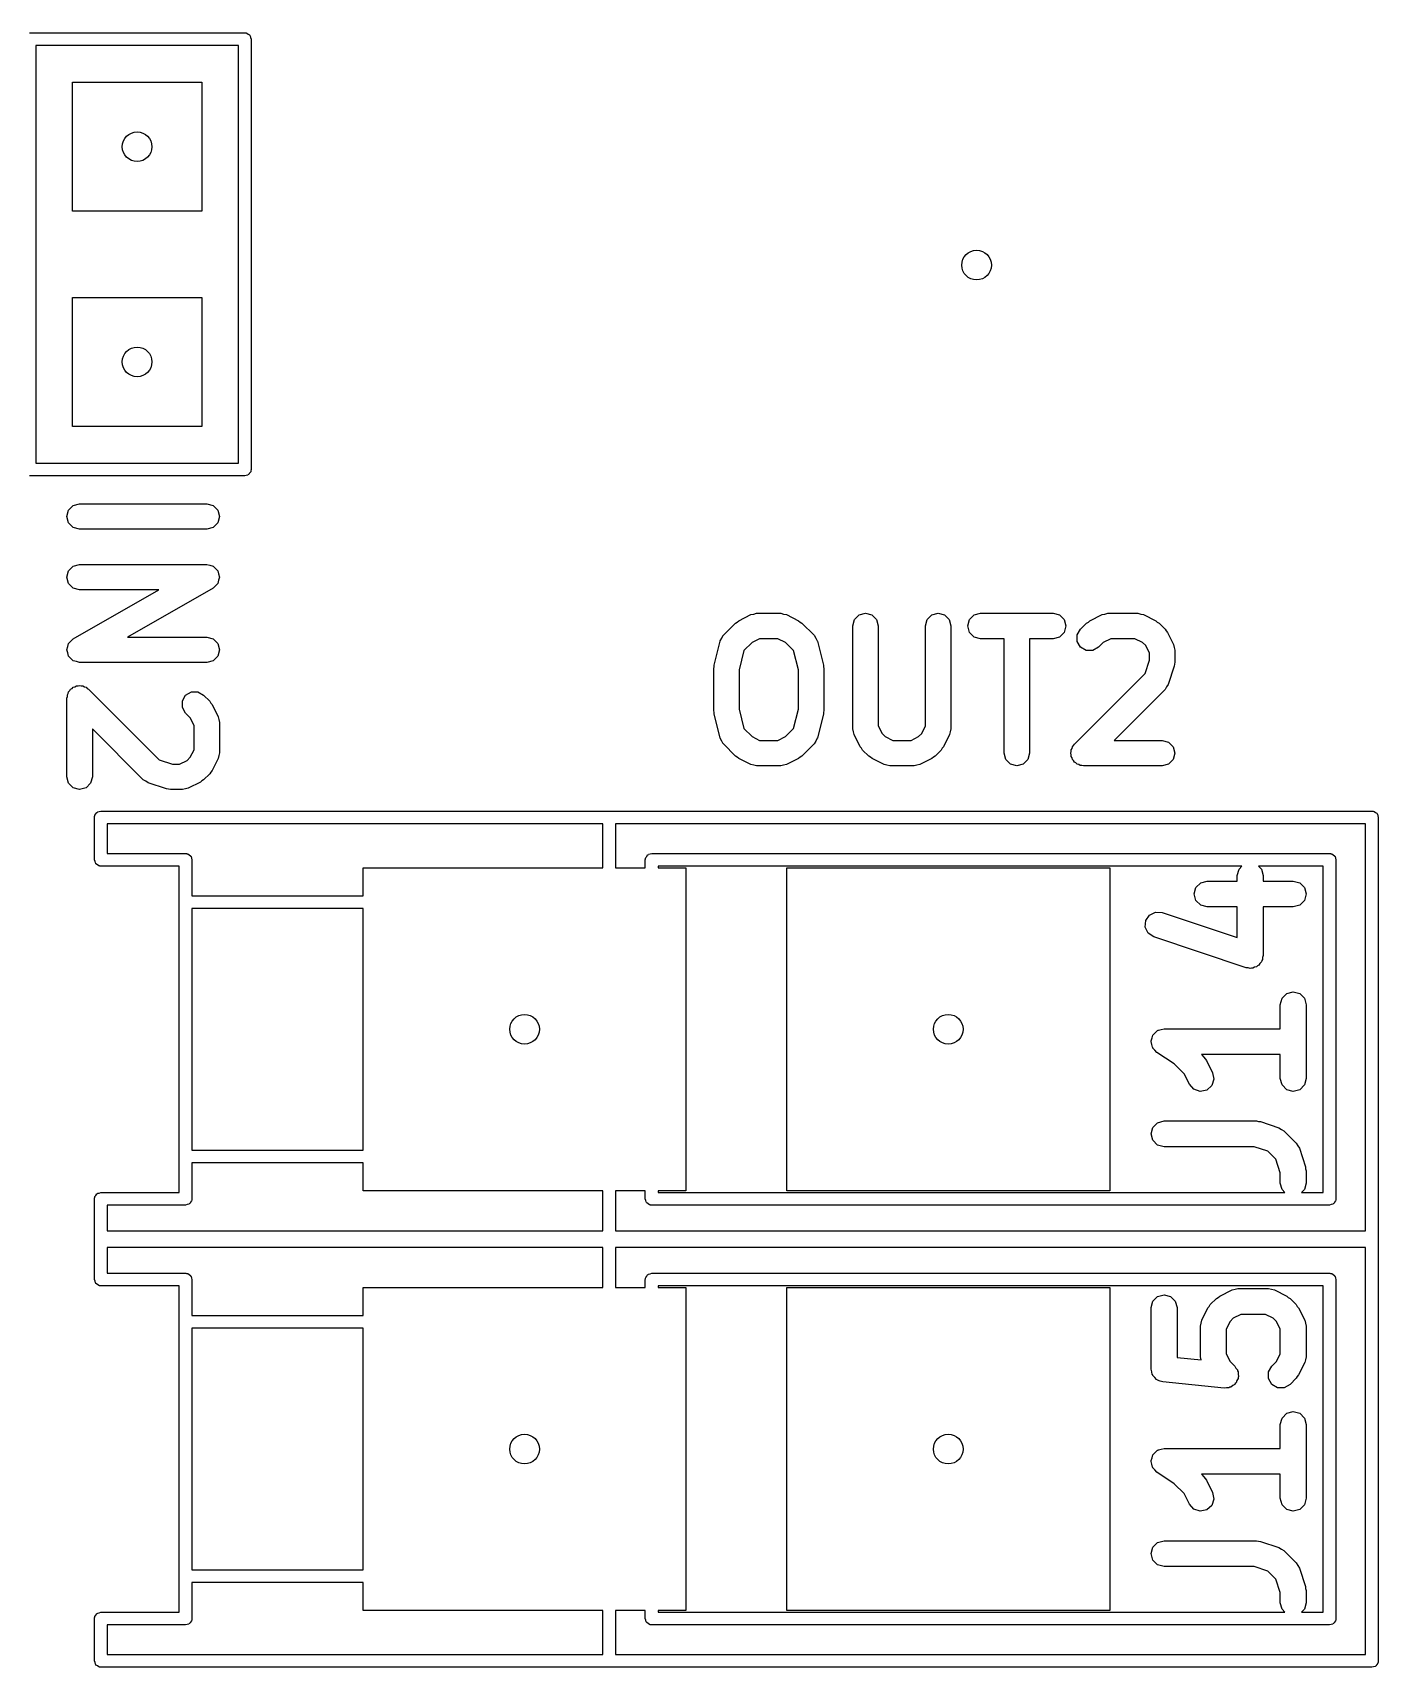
# Model space of a CAD drawing. Extents: x 0.01 to 1.99, y 0.03 to 1.51.
# Drawn here: x 1.361 to 1.987, y 0.749 to 1.508 of the extents above; entities that cross this region are included whole.
import ezdxf

# ---------------------------------------------------------------- set-up
doc = ezdxf.new("R2010")
doc.units = 0
doc.header["$MEASUREMENT"] = 0
doc.layers.add('BLACK', color=7, linetype='CONTINUOUS')

msp = doc.modelspace()

# ---------------------------------------------------------------- linework, layer by layer
at = {"layer": 'BLACK', "linetype": 'CONTINUOUS'}
for p, q in [((1.36, 1.50795), (1.46, 1.50795)), ((1.46, 1.50795), (1.46038, 1.50789)), ((1.46038, 1.50789), (1.46051, 1.50791)), ((1.46051, 1.50791), (1.46063, 1.50784)), ((1.46063, 1.50784), (1.46101, 1.50777)), ((1.46101, 1.50777), (1.4616, 1.50728)), ((1.4616, 1.50728), (1.46226, 1.5069)), ((1.46226, 1.5069), (1.46235, 1.50665)), ((1.46235, 1.50665), (1.46256, 1.50648)), ((1.46256, 1.50648), (1.46269, 1.50572)), ((1.46269, 1.50572), (1.46295, 1.505)), ((1.46295, 1.505), (1.46295, 1.305)), ((1.36295, 1.50205), (1.36295, 1.30795)), ((1.45705, 1.50205), (1.36295, 1.50205)), ((1.45705, 1.30795), (1.45705, 1.50205)), ((1.38, 1.425), (1.38, 1.485)), ((1.38, 1.485), (1.44, 1.485)), ((1.44, 1.485), (1.44, 1.425)), ((1.44, 1.425), (1.38, 1.425)), ((1.38, 1.325), (1.38, 1.385)), ((1.38, 1.385), (1.44, 1.385)), ((1.44, 1.385), (1.44, 1.325)), ((1.44, 1.325), (1.38, 1.325)), ((1.36295, 1.30795), (1.45705, 1.30795)), ((1.46, 1.30205), (1.36, 1.30205)), ((1.46072, 1.30231), (1.46, 1.30205)), ((1.46148, 1.30244), (1.46072, 1.30231)), ((1.46165, 1.30265), (1.46148, 1.30244)), ((1.4619, 1.30274), (1.46165, 1.30265)), ((1.46228, 1.3034), (1.4619, 1.30274)), ((1.46277, 1.30399), (1.46228, 1.3034)), ((1.46284, 1.30437), (1.46277, 1.30399)), ((1.46291, 1.30449), (1.46284, 1.30437)), ((1.46295, 1.305), (1.46289, 1.30462)), ((1.46289, 1.30462), (1.46291, 1.30449)), ((1.37739, 1.28317), (1.37818, 1.28612)), ((1.37818, 1.28612), (1.38034, 1.28828)), ((1.38034, 1.28828), (1.38329, 1.28907)), ((1.38329, 1.28907), (1.44235, 1.28907)), ((1.44235, 1.28907), (1.4453, 1.28828)), ((1.4453, 1.28828), (1.44746, 1.28612)), ((1.44746, 1.28612), (1.44825, 1.28317)), ((1.37818, 1.28022), (1.37739, 1.28317)), ((1.38034, 1.27805), (1.37818, 1.28022)), ((1.38329, 1.27726), (1.38034, 1.27805)), ((1.44235, 1.27726), (1.38329, 1.27726)), ((1.4453, 1.27805), (1.44235, 1.27726)), ((1.44746, 1.28022), (1.4453, 1.27805)), ((1.44825, 1.28317), (1.44746, 1.28022)), ((1.38034, 1.26016), (1.38329, 1.26095)), ((1.38329, 1.26095), (1.44235, 1.26095)), ((1.44235, 1.26095), (1.44236, 1.26095)), ((1.44236, 1.26095), (1.44238, 1.26095)), ((1.44238, 1.26095), (1.44384, 1.26055)), ((1.44384, 1.26055), (1.4453, 1.26016)), ((1.37739, 1.25505), (1.37818, 1.258)), ((1.37818, 1.25209), (1.37739, 1.25505)), ((1.37818, 1.258), (1.38034, 1.26016)), ((1.4453, 1.26016), (1.44531, 1.26015)), ((1.44531, 1.26015), (1.44532, 1.26015)), ((1.44532, 1.26015), (1.44639, 1.25907)), ((1.44639, 1.25907), (1.44746, 1.258)), ((1.44746, 1.258), (1.44747, 1.25799)), ((1.44785, 1.25356), (1.44746, 1.25209)), ((1.44747, 1.25799), (1.44748, 1.25798)), ((1.44748, 1.25798), (1.44786, 1.25651)), ((1.44825, 1.25502), (1.44785, 1.25356)), ((1.44786, 1.25651), (1.44825, 1.25505)), ((1.44825, 1.25505), (1.44825, 1.25503)), ((1.44825, 1.25503), (1.44825, 1.25502)), ((1.38034, 1.24993), (1.37818, 1.25209)), ((1.38329, 1.24914), (1.38034, 1.24993)), ((1.38036, 1.22643), (1.42011, 1.24914)), ((1.42011, 1.24914), (1.38329, 1.24914)), ((1.44528, 1.24992), (1.40553, 1.22721)), ((1.44529, 1.24993), (1.44528, 1.24992)), ((1.4453, 1.24993), (1.44529, 1.24993)), ((1.44637, 1.251), (1.4453, 1.24993)), ((1.44745, 1.25207), (1.44637, 1.251)), ((1.44746, 1.25209), (1.44745, 1.25208)), ((1.44745, 1.25208), (1.44745, 1.25207)), ((1.69518, 1.23763), (1.69651, 1.2379)), ((1.69651, 1.2379), (1.69782, 1.23825)), ((1.69782, 1.23825), (1.70907, 1.23825)), ((1.70907, 1.23825), (1.71038, 1.2379)), ((1.71038, 1.2379), (1.71171, 1.23763)), ((1.74549, 1.23746), (1.74844, 1.23825)), ((1.74844, 1.23825), (1.75139, 1.23746)), ((1.77924, 1.23746), (1.78219, 1.23825)), ((1.78219, 1.23825), (1.78514, 1.23746)), ((1.79892, 1.23746), (1.80187, 1.23825)), ((1.80187, 1.23825), (1.83562, 1.23825)), ((1.83562, 1.23825), (1.83857, 1.23746)), ((1.85829, 1.23763), (1.85962, 1.2379)), ((1.85962, 1.2379), (1.86093, 1.23825)), ((1.86093, 1.23825), (1.87499, 1.23825)), ((1.87499, 1.23825), (1.8763, 1.2379)), ((1.8763, 1.2379), (1.87763, 1.23763)), ((1.6824, 1.22809), (1.68802, 1.23371)), ((1.68802, 1.23371), (1.68885, 1.23419)), ((1.68885, 1.23419), (1.68956, 1.23482)), ((1.68956, 1.23482), (1.69518, 1.23763)), ((1.71171, 1.23763), (1.71734, 1.23482)), ((1.71734, 1.23482), (1.71805, 1.23419)), ((1.71805, 1.23419), (1.71887, 1.23371)), ((1.71887, 1.23371), (1.7245, 1.22809)), ((1.74254, 1.23235), (1.74333, 1.2353)), ((1.74254, 1.18454), (1.74254, 1.23235)), ((1.74333, 1.2353), (1.74549, 1.23746)), ((1.75139, 1.23746), (1.75356, 1.2353)), ((1.75356, 1.2353), (1.75435, 1.23235)), ((1.75435, 1.23235), (1.75435, 1.18594)), ((1.77628, 1.23235), (1.77707, 1.2353)), ((1.77628, 1.18594), (1.77628, 1.23235)), ((1.77707, 1.2353), (1.77924, 1.23746)), ((1.78514, 1.23746), (1.7873, 1.2353)), ((1.7873, 1.2353), (1.78809, 1.23235)), ((1.78809, 1.23235), (1.78809, 1.18454)), ((1.79597, 1.23235), (1.79676, 1.2353)), ((1.79676, 1.2294), (1.79597, 1.23235)), ((1.79676, 1.2353), (1.79892, 1.23746)), ((1.83857, 1.23746), (1.84073, 1.2353)), ((1.84073, 1.2353), (1.84152, 1.23235)), ((1.84152, 1.23235), (1.84073, 1.2294)), ((1.84679, 1.22825), (1.84832, 1.2309)), ((1.84832, 1.2309), (1.85113, 1.23371)), ((1.85113, 1.23371), (1.85195, 1.23419)), ((1.85195, 1.23419), (1.85266, 1.23482)), ((1.85266, 1.23482), (1.85829, 1.23763)), ((1.87763, 1.23763), (1.88325, 1.23482)), ((1.88325, 1.23482), (1.88397, 1.23419)), ((1.88397, 1.23419), (1.88479, 1.23371)), ((1.88479, 1.23371), (1.8876, 1.2309)), ((1.8876, 1.2309), (1.88808, 1.23008)), ((1.37739, 1.22133), (1.37779, 1.22279)), ((1.37779, 1.22279), (1.37818, 1.22425)), ((1.37818, 1.22425), (1.37819, 1.22426)), ((1.37819, 1.22428), (1.37927, 1.22534)), ((1.37819, 1.22426), (1.37819, 1.22428)), ((1.37927, 1.22534), (1.38034, 1.22642)), ((1.38034, 1.22642), (1.38035, 1.22642)), ((1.38035, 1.22642), (1.38036, 1.22643)), ((1.40553, 1.22721), (1.44235, 1.22721)), ((1.44235, 1.22721), (1.4453, 1.22642)), ((1.4453, 1.22642), (1.44746, 1.22425)), ((1.44746, 1.22425), (1.44825, 1.2213)), ((1.67803, 1.2141), (1.68085, 1.22535)), ((1.68085, 1.22535), (1.68087, 1.22539)), ((1.68087, 1.22544), (1.68161, 1.22672)), ((1.68087, 1.22539), (1.68087, 1.22544)), ((1.68161, 1.22672), (1.68233, 1.22802)), ((1.68233, 1.22802), (1.68237, 1.22804)), ((1.68237, 1.22804), (1.6824, 1.22809)), ((1.6957, 1.22468), (1.69191, 1.22089)), ((1.69922, 1.22644), (1.6957, 1.22468)), ((1.70768, 1.22644), (1.69922, 1.22644)), ((1.7112, 1.22468), (1.70768, 1.22644)), ((1.71499, 1.22089), (1.7112, 1.22468)), ((1.7245, 1.22809), (1.72452, 1.22804)), ((1.72452, 1.22804), (1.72457, 1.22802)), ((1.72457, 1.22802), (1.72528, 1.22672)), ((1.72528, 1.22672), (1.72602, 1.22544)), ((1.72602, 1.22544), (1.72602, 1.22539)), ((1.72602, 1.22539), (1.72605, 1.22535)), ((1.72605, 1.22535), (1.72886, 1.2141)), ((1.79892, 1.22723), (1.79676, 1.2294)), ((1.80187, 1.22644), (1.79892, 1.22723)), ((1.81284, 1.22644), (1.80187, 1.22644)), ((1.81284, 1.17329), (1.81284, 1.22644)), ((1.83562, 1.22644), (1.82465, 1.22644)), ((1.82465, 1.22644), (1.82465, 1.17329)), ((1.83857, 1.22723), (1.83562, 1.22644)), ((1.84073, 1.2294), (1.83857, 1.22723)), ((1.84679, 1.2252), (1.84679, 1.22825)), ((1.84832, 1.22255), (1.84679, 1.2252)), ((1.85096, 1.22102), (1.84832, 1.22255)), ((1.85667, 1.22255), (1.85402, 1.22102)), ((1.8588, 1.22468), (1.85667, 1.22255)), ((1.86232, 1.22644), (1.8588, 1.22468)), ((1.87359, 1.22644), (1.86232, 1.22644)), ((1.87711, 1.22468), (1.87359, 1.22644)), ((1.87857, 1.22323), (1.87711, 1.22468)), ((1.88033, 1.21971), (1.87857, 1.22323)), ((1.88808, 1.23008), (1.88871, 1.22937)), ((1.88871, 1.22937), (1.89152, 1.22374)), ((1.89152, 1.22374), (1.89179, 1.22241)), ((1.37739, 1.22131), (1.37739, 1.22133)), ((1.37739, 1.2213), (1.37739, 1.22131)), ((1.37778, 1.21984), (1.37739, 1.2213)), ((1.37817, 1.21837), (1.37778, 1.21984)), ((1.37818, 1.21836), (1.37817, 1.21837)), ((1.37818, 1.21835), (1.37818, 1.21836)), ((1.37925, 1.21728), (1.37818, 1.21835)), ((1.38032, 1.2162), (1.37925, 1.21728)), ((1.38033, 1.2162), (1.38032, 1.2162)), ((1.38034, 1.21619), (1.38033, 1.2162)), ((1.3818, 1.2158), (1.38034, 1.21619)), ((1.38327, 1.2154), (1.3818, 1.2158)), ((1.38328, 1.2154), (1.38327, 1.2154)), ((1.38329, 1.2154), (1.38328, 1.2154)), ((1.44235, 1.2154), (1.38329, 1.2154)), ((1.4453, 1.21619), (1.44235, 1.2154)), ((1.44746, 1.21835), (1.4453, 1.21619)), ((1.44825, 1.2213), (1.44746, 1.21835)), ((1.69191, 1.22089), (1.68967, 1.21194)), ((1.71723, 1.21194), (1.71499, 1.22089)), ((1.85402, 1.22102), (1.85096, 1.22102)), ((1.87826, 1.21023), (1.88033, 1.21643)), ((1.88033, 1.21643), (1.88033, 1.21971)), ((1.89179, 1.22241), (1.89214, 1.2211)), ((1.89214, 1.21548), (1.8919, 1.21456)), ((1.89214, 1.2211), (1.89214, 1.21548)), ((1.67786, 1.21266), (1.67805, 1.21337)), ((1.67786, 1.19298), (1.67786, 1.21266)), ((1.67805, 1.21337), (1.67803, 1.2141)), ((1.68967, 1.21194), (1.68967, 1.19371)), ((1.71723, 1.19371), (1.71723, 1.21194)), ((1.72886, 1.2141), (1.72885, 1.21337)), ((1.72885, 1.21337), (1.72904, 1.21266)), ((1.72904, 1.21266), (1.72904, 1.19298)), ((1.8455, 1.17747), (1.87826, 1.21023)), ((1.89184, 1.21361), (1.88903, 1.20517)), ((1.8919, 1.21456), (1.89184, 1.21361)), ((1.37759, 1.20033), (1.37798, 1.20101)), ((1.37759, 1.19956), (1.37759, 1.20033)), ((1.37798, 1.20101), (1.37818, 1.20176)), ((1.37818, 1.20176), (1.37873, 1.20231)), ((1.37873, 1.20231), (1.37912, 1.20298)), ((1.37912, 1.20298), (1.37979, 1.20337)), ((1.37979, 1.20337), (1.38034, 1.20392)), ((1.38034, 1.20392), (1.38109, 1.20412)), ((1.38109, 1.20412), (1.38177, 1.20451)), ((1.38177, 1.20451), (1.38254, 1.20451)), ((1.38254, 1.20451), (1.38329, 1.20471)), ((1.38329, 1.20471), (1.38405, 1.20451)), ((1.38405, 1.20451), (1.38482, 1.20451)), ((1.38482, 1.20451), (1.3855, 1.20412)), ((1.3855, 1.20412), (1.38625, 1.20392)), ((1.38625, 1.20392), (1.3868, 1.20337)), ((1.3868, 1.20337), (1.38747, 1.20298)), ((1.38747, 1.20298), (1.42023, 1.17022)), ((1.43102, 1.19752), (1.43255, 1.20017)), ((1.43255, 1.20017), (1.4352, 1.2017)), ((1.4352, 1.2017), (1.43825, 1.2017)), ((1.43825, 1.2017), (1.4409, 1.20017)), ((1.4409, 1.20017), (1.44371, 1.19736)), ((1.8876, 1.20286), (1.86394, 1.1792)), ((1.88828, 1.20404), (1.8876, 1.20286)), ((1.88903, 1.20517), (1.88828, 1.20404)), ((1.37739, 1.1988), (1.37759, 1.19956)), ((1.37739, 1.16225), (1.37739, 1.1988)), ((1.43102, 1.19446), (1.43102, 1.19752)), ((1.43255, 1.19182), (1.43102, 1.19446)), ((1.44371, 1.19736), (1.44419, 1.19653)), ((1.44419, 1.19653), (1.44482, 1.19582)), ((1.44482, 1.19582), (1.44763, 1.1902)), ((1.67805, 1.19228), (1.67786, 1.19298)), ((1.67803, 1.19155), (1.67805, 1.19228)), ((1.68967, 1.19371), (1.69191, 1.18475)), ((1.71499, 1.18475), (1.71723, 1.19371)), ((1.72904, 1.19298), (1.72885, 1.19228)), ((1.72885, 1.19228), (1.72886, 1.19155)), ((1.43468, 1.18968), (1.43255, 1.19182)), ((1.43644, 1.18616), (1.43468, 1.18968)), ((1.43644, 1.17489), (1.43644, 1.18616)), ((1.44763, 1.1902), (1.4479, 1.18887)), ((1.4479, 1.18887), (1.44825, 1.18756)), ((1.44825, 1.18756), (1.44825, 1.1735)), ((1.68085, 1.1803), (1.67803, 1.19155)), ((1.69191, 1.18475), (1.6957, 1.18096)), ((1.7112, 1.18096), (1.71499, 1.18475)), ((1.72886, 1.19155), (1.72605, 1.1803)), ((1.75435, 1.18594), (1.75611, 1.18242)), ((1.77452, 1.18242), (1.77628, 1.18594)), ((1.41286, 1.16088), (1.3892, 1.18455)), ((1.3892, 1.18455), (1.3892, 1.16225)), ((1.68087, 1.18025), (1.68085, 1.1803)), ((1.68087, 1.1802), (1.68087, 1.18025)), ((1.68161, 1.17892), (1.68087, 1.1802)), ((1.68233, 1.17763), (1.68161, 1.17892)), ((1.68237, 1.1776), (1.68233, 1.17763)), ((1.6824, 1.17755), (1.68237, 1.1776)), ((1.68802, 1.17193), (1.6824, 1.17755)), ((1.6957, 1.18096), (1.69922, 1.1792)), ((1.69922, 1.1792), (1.70768, 1.1792)), ((1.70768, 1.1792), (1.7112, 1.18096)), ((1.7245, 1.17755), (1.71887, 1.17193)), ((1.72452, 1.1776), (1.7245, 1.17755)), ((1.72457, 1.17763), (1.72452, 1.1776)), ((1.72528, 1.17892), (1.72457, 1.17763)), ((1.72602, 1.1802), (1.72528, 1.17892)), ((1.72605, 1.1803), (1.72602, 1.18025)), ((1.72602, 1.18025), (1.72602, 1.1802)), ((1.74289, 1.18323), (1.74254, 1.18454)), ((1.74316, 1.1819), (1.74289, 1.18323)), ((1.74597, 1.17628), (1.74316, 1.1819)), ((1.75611, 1.18242), (1.75756, 1.18096)), ((1.75756, 1.18096), (1.76108, 1.1792)), ((1.76108, 1.1792), (1.76955, 1.1792)), ((1.76955, 1.1792), (1.77307, 1.18096)), ((1.77307, 1.18096), (1.77452, 1.18242)), ((1.78747, 1.1819), (1.78466, 1.17628)), ((1.78774, 1.18323), (1.78747, 1.1819)), ((1.78809, 1.18454), (1.78774, 1.18323)), ((1.84511, 1.1768), (1.8455, 1.17747)), ((1.86394, 1.1792), (1.88624, 1.1792)), ((1.88624, 1.1792), (1.88919, 1.17841)), ((1.88919, 1.17841), (1.89135, 1.17625)), ((1.42023, 1.17022), (1.42643, 1.16815)), ((1.42971, 1.16815), (1.43323, 1.16991)), ((1.43323, 1.16991), (1.43468, 1.17137)), ((1.43468, 1.17137), (1.43644, 1.17489)), ((1.44763, 1.17085), (1.44482, 1.16523)), ((1.4479, 1.17218), (1.44763, 1.17085)), ((1.44825, 1.1735), (1.4479, 1.17218)), ((1.68885, 1.17146), (1.68802, 1.17193)), ((1.68956, 1.17082), (1.68885, 1.17146)), ((1.69518, 1.16801), (1.68956, 1.17082)), ((1.71734, 1.17082), (1.71171, 1.16801)), ((1.71805, 1.17146), (1.71734, 1.17082)), ((1.71887, 1.17193), (1.71805, 1.17146)), ((1.7466, 1.17557), (1.74597, 1.17628)), ((1.74708, 1.17474), (1.7466, 1.17557)), ((1.74989, 1.17193), (1.74708, 1.17474)), ((1.75071, 1.17146), (1.74989, 1.17193)), ((1.75143, 1.17082), (1.75071, 1.17146)), ((1.75705, 1.16801), (1.75143, 1.17082)), ((1.7792, 1.17082), (1.77358, 1.16801)), ((1.77992, 1.17146), (1.7792, 1.17082)), ((1.78074, 1.17193), (1.77992, 1.17146)), ((1.78355, 1.17474), (1.78074, 1.17193)), ((1.78403, 1.17557), (1.78355, 1.17474)), ((1.78466, 1.17628), (1.78403, 1.17557)), ((1.81363, 1.17034), (1.81284, 1.17329)), ((1.81579, 1.16818), (1.81363, 1.17034)), ((1.82386, 1.17034), (1.8217, 1.16818)), ((1.82465, 1.17329), (1.82386, 1.17034)), ((1.84377, 1.17329), (1.84398, 1.17405)), ((1.84398, 1.17254), (1.84377, 1.17329)), ((1.84398, 1.17482), (1.84436, 1.1755)), ((1.84398, 1.17405), (1.84398, 1.17482)), ((1.84398, 1.17177), (1.84398, 1.17254)), ((1.84436, 1.17109), (1.84398, 1.17177)), ((1.84436, 1.1755), (1.84457, 1.17625)), ((1.84457, 1.17034), (1.84436, 1.17109)), ((1.84457, 1.17625), (1.84511, 1.1768)), ((1.84511, 1.16979), (1.84457, 1.17034)), ((1.8455, 1.16912), (1.84511, 1.16979)), ((1.89135, 1.17034), (1.88919, 1.16818)), ((1.89135, 1.17625), (1.89214, 1.17329)), ((1.89214, 1.17329), (1.89135, 1.17034)), ((1.37818, 1.15929), (1.37739, 1.16225)), ((1.3892, 1.16225), (1.38841, 1.15929)), ((1.42643, 1.16815), (1.42971, 1.16815)), ((1.44371, 1.16369), (1.4409, 1.16088)), ((1.44419, 1.16452), (1.44371, 1.16369)), ((1.44482, 1.16523), (1.44419, 1.16452)), ((1.69651, 1.16774), (1.69518, 1.16801)), ((1.69782, 1.16739), (1.69651, 1.16774)), ((1.70907, 1.16739), (1.69782, 1.16739)), ((1.71038, 1.16774), (1.70907, 1.16739)), ((1.71171, 1.16801), (1.71038, 1.16774)), ((1.75838, 1.16774), (1.75705, 1.16801)), ((1.75969, 1.16739), (1.75838, 1.16774)), ((1.77094, 1.16739), (1.75969, 1.16739)), ((1.77225, 1.16774), (1.77094, 1.16739)), ((1.77358, 1.16801), (1.77225, 1.16774)), ((1.81875, 1.16739), (1.81579, 1.16818)), ((1.8217, 1.16818), (1.81875, 1.16739)), ((1.84618, 1.16873), (1.8455, 1.16912)), ((1.84673, 1.16818), (1.84618, 1.16873)), ((1.84748, 1.16798), (1.84673, 1.16818)), ((1.84815, 1.16759), (1.84748, 1.16798)), ((1.84893, 1.16759), (1.84815, 1.16759)), ((1.84968, 1.16739), (1.84893, 1.16759)), ((1.88624, 1.16739), (1.84968, 1.16739)), ((1.88919, 1.16818), (1.88624, 1.16739)), ((1.38034, 1.15713), (1.37818, 1.15929)), ((1.38329, 1.15634), (1.38034, 1.15713)), ((1.38625, 1.15713), (1.38329, 1.15634)), ((1.38841, 1.15929), (1.38625, 1.15713)), ((1.41404, 1.1602), (1.41286, 1.16088)), ((1.41517, 1.15946), (1.41404, 1.1602)), ((1.42361, 1.15664), (1.41517, 1.15946)), ((1.42456, 1.15659), (1.42361, 1.15664)), ((1.42548, 1.15634), (1.42456, 1.15659)), ((1.4311, 1.15634), (1.42548, 1.15634)), ((1.43241, 1.15669), (1.4311, 1.15634)), ((1.43374, 1.15696), (1.43241, 1.15669)), ((1.43937, 1.15978), (1.43374, 1.15696)), ((1.44008, 1.16041), (1.43937, 1.15978)), ((1.4409, 1.16088), (1.44008, 1.16041)), ((1.3902, 1.14343), (1.39026, 1.14381)), ((1.3902, 1.12374), (1.3902, 1.14343)), ((1.39024, 1.14394), (1.39031, 1.14405)), ((1.39026, 1.14381), (1.39024, 1.14394)), ((1.39031, 1.14405), (1.39037, 1.14444)), ((1.39037, 1.14444), (1.39087, 1.14502)), ((1.39087, 1.14502), (1.39125, 1.14569)), ((1.39125, 1.14569), (1.3915, 1.14578)), ((1.3915, 1.14578), (1.39167, 1.14598)), ((1.39167, 1.14598), (1.39243, 1.14612)), ((1.39243, 1.14612), (1.39315, 1.14638)), ((1.39315, 1.14638), (1.62937, 1.14638)), ((1.3961, 1.14047), (1.3961, 1.12669)), ((1.62642, 1.14047), (1.3961, 1.14047)), ((1.62642, 1.12), (1.62642, 1.14047)), ((1.62937, 1.14638), (1.9837, 1.14638)), ((1.63232, 1.14047), (1.63232, 1.12)), ((1.98075, 1.14047), (1.63232, 1.14047)), ((1.98075, 0.95138), (1.98075, 1.14047)), ((1.9837, 1.14638), (1.98407, 1.14631)), ((1.98407, 1.14631), (1.98421, 1.14634)), ((1.98421, 1.14634), (1.98434, 1.14627)), ((1.98434, 1.14627), (1.98471, 1.1462)), ((1.98471, 1.1462), (1.98528, 1.14572)), ((1.98528, 1.14572), (1.98596, 1.14533)), ((1.98596, 1.14533), (1.98606, 1.14507)), ((1.98606, 1.14507), (1.98626, 1.1449)), ((1.98626, 1.1449), (1.98639, 1.14415)), ((1.98639, 1.14415), (1.98665, 1.14343)), ((1.98665, 1.14343), (1.98665, 0.94843)), ((1.3961, 1.12669), (1.43252, 1.12669)), ((1.43252, 1.12669), (1.4329, 1.12663)), ((1.4329, 1.12663), (1.43303, 1.12665)), ((1.43303, 1.12665), (1.43315, 1.12658)), ((1.43315, 1.12658), (1.43353, 1.12651)), ((1.43353, 1.12651), (1.43412, 1.12602)), ((1.43412, 1.12602), (1.43478, 1.12564)), ((1.43478, 1.12564), (1.43487, 1.12539)), ((1.43487, 1.12539), (1.43508, 1.12522)), ((1.43508, 1.12522), (1.43521, 1.12446)), ((1.43521, 1.12446), (1.43547, 1.12374)), ((1.64611, 1.12374), (1.64617, 1.12412)), ((1.64615, 1.12425), (1.64622, 1.12437)), ((1.64617, 1.12412), (1.64615, 1.12425)), ((1.64622, 1.12437), (1.64628, 1.12475)), ((1.64628, 1.12475), (1.64678, 1.12534)), ((1.64678, 1.12534), (1.64716, 1.126)), ((1.64716, 1.126), (1.64741, 1.12609)), ((1.64741, 1.12609), (1.64758, 1.1263)), ((1.64758, 1.1263), (1.64834, 1.12643)), ((1.64834, 1.12643), (1.64906, 1.12669)), ((1.64906, 1.12669), (1.96402, 1.12669)), ((1.96402, 1.12669), (1.9644, 1.12663)), ((1.9644, 1.12663), (1.96453, 1.12665)), ((1.96453, 1.12665), (1.96465, 1.12658)), ((1.96465, 1.12658), (1.96503, 1.12651)), ((1.96503, 1.12651), (1.96562, 1.12602)), ((1.96562, 1.12602), (1.96628, 1.12564)), ((1.96628, 1.12564), (1.96637, 1.12539)), ((1.96637, 1.12539), (1.96658, 1.12522)), ((1.96658, 1.12522), (1.96671, 1.12446)), ((1.96671, 1.12446), (1.96697, 1.12374)), ((1.39046, 1.12302), (1.3902, 1.12374)), ((1.39059, 1.12226), (1.39046, 1.12302)), ((1.3908, 1.12209), (1.39059, 1.12226)), ((1.39089, 1.12184), (1.3908, 1.12209)), ((1.39155, 1.12146), (1.39089, 1.12184)), ((1.39214, 1.12097), (1.39155, 1.12146)), ((1.39252, 1.1209), (1.39214, 1.12097)), ((1.39264, 1.12083), (1.39252, 1.1209)), ((1.39277, 1.12085), (1.39264, 1.12083)), ((1.39315, 1.12079), (1.39277, 1.12085)), ((1.42957, 1.12079), (1.39315, 1.12079)), ((1.42957, 0.96921), (1.42957, 1.12079)), ((1.43547, 1.12374), (1.43547, 1.10701)), ((1.515, 1.10701), (1.515, 1.12)), ((1.515, 1.12), (1.62642, 1.12)), ((1.63232, 1.12), (1.64611, 1.12)), ((1.64611, 1.12), (1.64611, 1.12374)), ((1.9233, 1.12079), (1.65201, 1.12079)), ((1.65201, 1.12079), (1.65201, 1.12)), ((1.65201, 1.12), (1.665, 1.12)), ((1.665, 1.12), (1.665, 0.97)), ((1.71185, 0.97), (1.71185, 1.12)), ((1.71185, 1.12), (1.86185, 1.12)), ((1.86185, 1.12), (1.86185, 0.97)), ((1.92113, 1.11643), (1.92194, 1.11943)), ((1.92113, 1.11386), (1.92113, 1.11643)), ((1.92194, 1.11943), (1.9233, 1.12079)), ((1.93097, 1.12079), (1.93233, 1.11943)), ((1.96107, 1.12079), (1.93097, 1.12079)), ((1.93233, 1.11943), (1.93313, 1.11643)), ((1.93313, 1.11643), (1.93313, 1.11386)), ((1.96107, 0.96921), (1.96107, 1.12079)), ((1.96697, 1.12374), (1.96697, 0.96626)), ((1.90113, 1.10786), (1.90194, 1.11086)), ((1.90194, 1.11086), (1.90413, 1.11305)), ((1.90413, 1.11305), (1.90713, 1.11386)), ((1.90713, 1.11386), (1.92113, 1.11386)), ((1.93313, 1.11386), (1.94713, 1.11386)), ((1.94713, 1.11386), (1.95013, 1.11305)), ((1.95013, 1.11305), (1.95233, 1.11086)), ((1.95233, 1.11086), (1.95313, 1.10786)), ((1.43547, 1.10701), (1.515, 1.10701)), ((1.43547, 1.1011), (1.43547, 0.9889)), ((1.515, 1.1011), (1.43547, 1.1011)), ((1.515, 0.9889), (1.515, 1.1011)), ((1.90194, 1.10486), (1.90113, 1.10786)), ((1.90413, 1.10266), (1.90194, 1.10486)), ((1.90713, 1.10186), (1.90413, 1.10266)), ((1.92113, 1.10186), (1.90713, 1.10186)), ((1.92113, 1.08761), (1.92113, 1.10186)), ((1.94713, 1.10186), (1.93313, 1.10186)), ((1.93313, 1.10186), (1.93313, 1.07929)), ((1.95013, 1.10266), (1.94713, 1.10186)), ((1.95233, 1.10486), (1.95013, 1.10266)), ((1.95313, 1.10786), (1.95233, 1.10486)), ((1.8784, 1.09237), (1.87858, 1.09547)), ((1.87858, 1.09547), (1.8803, 1.09806)), ((1.8803, 1.09806), (1.88307, 1.09945)), ((1.88307, 1.09945), (1.88617, 1.09926)), ((1.88617, 1.09926), (1.92113, 1.08761)), ((1.87979, 1.08959), (1.8784, 1.09237)), ((1.88238, 1.08788), (1.87979, 1.08959)), ((1.92524, 1.07359), (1.88238, 1.08788)), ((1.93288, 1.07835), (1.93283, 1.07739)), ((1.93313, 1.07929), (1.93288, 1.07835)), ((1.9262, 1.07354), (1.92524, 1.07359)), ((1.92713, 1.07329), (1.9262, 1.07354)), ((1.92772, 1.07344), (1.92713, 1.07329)), ((1.92834, 1.07341), (1.92772, 1.07344)), ((1.9292, 1.07384), (1.92834, 1.07341)), ((1.93013, 1.07409), (1.9292, 1.07384)), ((1.93057, 1.07452), (1.93013, 1.07409)), ((1.93111, 1.0748), (1.93057, 1.07452)), ((1.93165, 1.0756), (1.93111, 1.0748)), ((1.93233, 1.07629), (1.93165, 1.0756)), ((1.93249, 1.07688), (1.93233, 1.07629)), ((1.93283, 1.07739), (1.93249, 1.07688)), ((1.94113, 1.05643), (1.94194, 1.05943)), ((1.94113, 1.04529), (1.94113, 1.05643)), ((1.94194, 1.05943), (1.94413, 1.06162)), ((1.94413, 1.06162), (1.94713, 1.06243)), ((1.94713, 1.06243), (1.95013, 1.06162)), ((1.95013, 1.06162), (1.95233, 1.05943)), ((1.95233, 1.05943), (1.95313, 1.05643)), ((1.95313, 1.05643), (1.95313, 1.02214)), ((1.88115, 1.03967), (1.88158, 1.04097)), ((1.88158, 1.04097), (1.88194, 1.04229)), ((1.88194, 1.04229), (1.88208, 1.04243)), ((1.88208, 1.04243), (1.88214, 1.04261)), ((1.88214, 1.04261), (1.88317, 1.04352)), ((1.88317, 1.04352), (1.88413, 1.04448)), ((1.88413, 1.04448), (1.88432, 1.04453)), ((1.88432, 1.04453), (1.88447, 1.04466)), ((1.88447, 1.04466), (1.88581, 1.04493)), ((1.88581, 1.04493), (1.88713, 1.04529)), ((1.88713, 1.04529), (1.94113, 1.04529)), ((1.88113, 1.03929), (1.88118, 1.03948)), ((1.88149, 1.03797), (1.88113, 1.03929)), ((1.88118, 1.03948), (1.88115, 1.03967)), ((1.88175, 1.03663), (1.88149, 1.03797)), ((1.88189, 1.03648), (1.88175, 1.03663)), ((1.88194, 1.03629), (1.88189, 1.03648)), ((1.8829, 1.03532), (1.88194, 1.03629)), ((1.8838, 1.03429), (1.8829, 1.03532)), ((1.89188, 1.02891), (1.8838, 1.03429)), ((1.94113, 1.03329), (1.90448, 1.03329)), ((1.90448, 1.03329), (1.90566, 1.0321)), ((1.94113, 1.02214), (1.94113, 1.03329)), ((1.89649, 1.0243), (1.89188, 1.02891)), ((1.90566, 1.0321), (1.90614, 1.03126)), ((1.90614, 1.03126), (1.90679, 1.03054)), ((1.90679, 1.03054), (1.90964, 1.02483)), ((1.89891, 1.01946), (1.89649, 1.0243)), ((1.90097, 1.01714), (1.89891, 1.01946)), ((1.90928, 1.01884), (1.90696, 1.01678)), ((1.91027, 1.02178), (1.90928, 1.01884)), ((1.90964, 1.02483), (1.91027, 1.02178)), ((1.94194, 1.01914), (1.94113, 1.02214)), ((1.94413, 1.01695), (1.94194, 1.01914)), ((1.95233, 1.01914), (1.95013, 1.01695)), ((1.95313, 1.02214), (1.95233, 1.01914)), ((1.90392, 1.01615), (1.90097, 1.01714)), ((1.90696, 1.01678), (1.90392, 1.01615)), ((1.94713, 1.01614), (1.94413, 1.01695)), ((1.95013, 1.01695), (1.94713, 1.01614)), ((1.88413, 1.00162), (1.88713, 1.00243)), ((1.88713, 1.00243), (1.92999, 1.00243)), ((1.92999, 1.00243), (1.93092, 1.00218)), ((1.88113, 0.99643), (1.88194, 0.99943)), ((1.88194, 0.99343), (1.88113, 0.99643)), ((1.88194, 0.99943), (1.88413, 1.00162)), ((1.93092, 1.00218), (1.93189, 1.00212)), ((1.93189, 1.00212), (1.94046, 0.99926)), ((1.94046, 0.99926), (1.94161, 0.9985)), ((1.94161, 0.9985), (1.9428, 0.99781)), ((1.9428, 0.99781), (1.94852, 0.9921)), ((1.43547, 0.9889), (1.515, 0.9889)), ((1.88413, 0.99123), (1.88194, 0.99343)), ((1.88713, 0.99043), (1.88413, 0.99123)), ((1.92902, 0.99043), (1.88713, 0.99043)), ((1.93532, 0.98833), (1.92902, 0.99043)), ((1.93903, 0.98462), (1.93532, 0.98833)), ((1.94852, 0.9921), (1.94921, 0.99091)), ((1.94921, 0.99091), (1.94997, 0.98975)), ((1.94997, 0.98975), (1.95283, 0.98118)), ((1.43547, 0.98299), (1.43547, 0.96626)), ((1.515, 0.98299), (1.43547, 0.98299)), ((1.515, 0.97), (1.515, 0.98299)), ((1.94113, 0.97831), (1.93903, 0.98462)), ((1.95283, 0.98118), (1.95288, 0.98022)), ((1.95288, 0.98022), (1.95313, 0.97929)), ((1.94113, 0.97357), (1.94113, 0.97831)), ((1.94194, 0.97057), (1.94113, 0.97357)), ((1.95313, 0.97357), (1.95233, 0.97057)), ((1.95313, 0.97929), (1.95313, 0.97357)), ((1.3902, 0.96626), (1.39026, 0.96664)), ((1.3902, 0.94843), (1.3902, 0.96626)), ((1.39024, 0.96677), (1.39031, 0.96689)), ((1.39026, 0.96664), (1.39024, 0.96677)), ((1.39031, 0.96689), (1.39037, 0.96727)), ((1.39037, 0.96727), (1.39087, 0.96786)), ((1.39087, 0.96786), (1.39125, 0.96852)), ((1.39125, 0.96852), (1.3915, 0.96861)), ((1.3915, 0.96861), (1.39167, 0.96882)), ((1.39167, 0.96882), (1.39243, 0.96895)), ((1.39243, 0.96895), (1.39315, 0.96921)), ((1.39315, 0.96921), (1.42957, 0.96921)), ((1.4348, 0.96466), (1.43442, 0.964)), ((1.43529, 0.96525), (1.4348, 0.96466)), ((1.43536, 0.96563), (1.43529, 0.96525)), ((1.43543, 0.96575), (1.43536, 0.96563)), ((1.43547, 0.96626), (1.4354, 0.96588)), ((1.4354, 0.96588), (1.43543, 0.96575)), ((1.62642, 0.97), (1.515, 0.97)), ((1.62642, 0.95138), (1.62642, 0.97)), ((1.64611, 0.97), (1.63232, 0.97)), ((1.63232, 0.97), (1.63232, 0.95138)), ((1.64611, 0.96626), (1.64611, 0.97)), ((1.64637, 0.96554), (1.64611, 0.96626)), ((1.6465, 0.96478), (1.64637, 0.96554)), ((1.64671, 0.96461), (1.6465, 0.96478)), ((1.6468, 0.96436), (1.64671, 0.96461)), ((1.64746, 0.96398), (1.6468, 0.96436)), ((1.665, 0.97), (1.65201, 0.97)), ((1.65201, 0.97), (1.65201, 0.96921)), ((1.65201, 0.96921), (1.9433, 0.96921)), ((1.86185, 0.97), (1.71185, 0.97)), ((1.9433, 0.96921), (1.94194, 0.97057)), ((1.95233, 0.97057), (1.95097, 0.96921)), ((1.95097, 0.96921), (1.96107, 0.96921)), ((1.9663, 0.96466), (1.96592, 0.964)), ((1.96679, 0.96525), (1.9663, 0.96466)), ((1.96686, 0.96563), (1.96679, 0.96525)), ((1.96693, 0.96575), (1.96686, 0.96563)), ((1.96697, 0.96626), (1.9669, 0.96588)), ((1.9669, 0.96588), (1.96693, 0.96575)), ((1.43252, 0.96331), (1.3961, 0.96331)), ((1.3961, 0.96331), (1.3961, 0.95138)), ((1.43324, 0.96357), (1.43252, 0.96331)), ((1.434, 0.9637), (1.43324, 0.96357)), ((1.43417, 0.96391), (1.434, 0.9637)), ((1.43442, 0.964), (1.43417, 0.96391)), ((1.64805, 0.96349), (1.64746, 0.96398)), ((1.64843, 0.96342), (1.64805, 0.96349)), ((1.64855, 0.96335), (1.64843, 0.96342)), ((1.64868, 0.96337), (1.64855, 0.96335)), ((1.64906, 0.96331), (1.64868, 0.96337)), ((1.96402, 0.96331), (1.64906, 0.96331)), ((1.96474, 0.96357), (1.96402, 0.96331)), ((1.9655, 0.9637), (1.96474, 0.96357)), ((1.96567, 0.96391), (1.9655, 0.9637)), ((1.96592, 0.964), (1.96567, 0.96391)), ((1.3961, 0.95138), (1.62642, 0.95138)), ((1.63232, 0.95138), (1.98075, 0.95138)), ((1.3902, 0.92874), (1.3902, 0.94843)), ((1.3961, 0.94362), (1.3961, 0.93169)), ((1.62642, 0.94362), (1.3961, 0.94362)), ((1.62642, 0.925), (1.62642, 0.94362)), ((1.63232, 0.94362), (1.63232, 0.925)), ((1.98075, 0.94362), (1.63232, 0.94362)), ((1.98075, 0.75453), (1.98075, 0.94362)), ((1.98665, 0.94843), (1.98665, 0.75157)), ((1.39046, 0.92802), (1.3902, 0.92874)), ((1.39059, 0.92726), (1.39046, 0.92802)), ((1.3908, 0.92709), (1.39059, 0.92726)), ((1.39089, 0.92684), (1.3908, 0.92709)), ((1.39155, 0.92646), (1.39089, 0.92684)), ((1.39214, 0.92597), (1.39155, 0.92646)), ((1.3961, 0.93169), (1.43252, 0.93169)), ((1.43252, 0.93169), (1.4329, 0.93163)), ((1.4329, 0.93163), (1.43303, 0.93165)), ((1.43303, 0.93165), (1.43315, 0.93158)), ((1.43315, 0.93158), (1.43353, 0.93151)), ((1.43353, 0.93151), (1.43412, 0.93102)), ((1.43412, 0.93102), (1.43478, 0.93064)), ((1.43478, 0.93064), (1.43487, 0.93039)), ((1.43487, 0.93039), (1.43508, 0.93022)), ((1.43508, 0.93022), (1.43521, 0.92946)), ((1.43521, 0.92946), (1.43547, 0.92874)), ((1.43547, 0.92874), (1.43547, 0.91201)), ((1.64611, 0.92874), (1.64617, 0.92912)), ((1.64611, 0.925), (1.64611, 0.92874)), ((1.64615, 0.92925), (1.64622, 0.92937)), ((1.64617, 0.92912), (1.64615, 0.92925)), ((1.64622, 0.92937), (1.64628, 0.92975)), ((1.64628, 0.92975), (1.64678, 0.93034)), ((1.64678, 0.93034), (1.64716, 0.931)), ((1.64716, 0.931), (1.64741, 0.93109)), ((1.64741, 0.93109), (1.64758, 0.9313)), ((1.64758, 0.9313), (1.64834, 0.93143)), ((1.64834, 0.93143), (1.64906, 0.93169)), ((1.64906, 0.93169), (1.96402, 0.93169)), ((1.96402, 0.93169), (1.9644, 0.93163)), ((1.9644, 0.93163), (1.96453, 0.93165)), ((1.96453, 0.93165), (1.96465, 0.93158)), ((1.96465, 0.93158), (1.96503, 0.93151)), ((1.96503, 0.93151), (1.96562, 0.93102)), ((1.96562, 0.93102), (1.96628, 0.93064)), ((1.96628, 0.93064), (1.96637, 0.93039)), ((1.96637, 0.93039), (1.96658, 0.93022)), ((1.96658, 0.93022), (1.96671, 0.92946)), ((1.96671, 0.92946), (1.96697, 0.92874)), ((1.96697, 0.92874), (1.96697, 0.77126)), ((1.39252, 0.9259), (1.39214, 0.92597)), ((1.39264, 0.92583), (1.39252, 0.9259)), ((1.39277, 0.92585), (1.39264, 0.92583)), ((1.39315, 0.92579), (1.39277, 0.92585)), ((1.42957, 0.92579), (1.39315, 0.92579)), ((1.42957, 0.77421), (1.42957, 0.92579)), ((1.515, 0.91201), (1.515, 0.925)), ((1.515, 0.925), (1.62642, 0.925)), ((1.63232, 0.925), (1.64611, 0.925)), ((1.65201, 0.92579), (1.65201, 0.925)), ((1.96107, 0.92579), (1.65201, 0.92579)), ((1.65201, 0.925), (1.665, 0.925)), ((1.665, 0.925), (1.665, 0.775)), ((1.71185, 0.775), (1.71185, 0.925)), ((1.71185, 0.925), (1.86185, 0.925)), ((1.86185, 0.925), (1.86185, 0.775)), ((1.88194, 0.91871), (1.88413, 0.92091)), ((1.88413, 0.92091), (1.88713, 0.92171)), ((1.88713, 0.92171), (1.89013, 0.92091)), ((1.89013, 0.92091), (1.89233, 0.91871)), ((1.9086, 0.9171), (1.91146, 0.91996)), ((1.91146, 0.91996), (1.9123, 0.92044)), ((1.9123, 0.92044), (1.91302, 0.92108)), ((1.91302, 0.92108), (1.91874, 0.92394)), ((1.91874, 0.92394), (1.92009, 0.92421)), ((1.92009, 0.92421), (1.92142, 0.92457)), ((1.92142, 0.92457), (1.9357, 0.92457)), ((1.9357, 0.92457), (1.93704, 0.92421)), ((1.93704, 0.92421), (1.93839, 0.92394)), ((1.93839, 0.92394), (1.9441, 0.92108)), ((1.9441, 0.92108), (1.94482, 0.92044)), ((1.94482, 0.92044), (1.94566, 0.91996)), ((1.94566, 0.91996), (1.94852, 0.9171)), ((1.96107, 0.77421), (1.96107, 0.92579)), ((1.43547, 0.91201), (1.515, 0.91201)), ((1.88113, 0.91571), (1.88194, 0.91871)), ((1.88113, 0.88714), (1.88113, 0.91571)), ((1.89233, 0.91871), (1.89313, 0.91571)), ((1.89313, 0.91571), (1.89313, 0.89257)), ((1.90462, 0.90983), (1.90748, 0.91554)), ((1.90748, 0.91554), (1.90812, 0.91626)), ((1.90812, 0.91626), (1.9086, 0.9171)), ((1.92284, 0.91257), (1.91926, 0.91078)), ((1.93429, 0.91257), (1.92284, 0.91257)), ((1.93786, 0.91078), (1.93429, 0.91257)), ((1.94852, 0.9171), (1.949, 0.91626)), ((1.949, 0.91626), (1.94964, 0.91554)), ((1.94964, 0.91554), (1.9525, 0.90983)), ((1.43547, 0.9061), (1.43547, 0.7939)), ((1.515, 0.9061), (1.43547, 0.9061)), ((1.515, 0.7939), (1.515, 0.9061)), ((1.90399, 0.90714), (1.90435, 0.90847)), ((1.90399, 0.89286), (1.90399, 0.90714)), ((1.90435, 0.90847), (1.90462, 0.90983)), ((1.91778, 0.9093), (1.91599, 0.90573)), ((1.91599, 0.90573), (1.91599, 0.89427)), ((1.91926, 0.91078), (1.91778, 0.9093)), ((1.93934, 0.9093), (1.93786, 0.91078)), ((1.94113, 0.90573), (1.93934, 0.9093)), ((1.94113, 0.89427), (1.94113, 0.90573)), ((1.9525, 0.90983), (1.95278, 0.90847)), ((1.95278, 0.90847), (1.95313, 0.90714)), ((1.95313, 0.90714), (1.95313, 0.89286)), ((1.89313, 0.89257), (1.90436, 0.89145)), ((1.90435, 0.89153), (1.90399, 0.89286)), ((1.90436, 0.89145), (1.90435, 0.89153)), ((1.91599, 0.89427), (1.91778, 0.8907)), ((1.91778, 0.8907), (1.91995, 0.88853)), ((1.91995, 0.88853), (1.92049, 0.88759)), ((1.93562, 0.88584), (1.93718, 0.88853)), ((1.93718, 0.88853), (1.93934, 0.8907)), ((1.93934, 0.8907), (1.94113, 0.89427)), ((1.9525, 0.89017), (1.94964, 0.88446)), ((1.95278, 0.89153), (1.9525, 0.89017)), ((1.95313, 0.89286), (1.95278, 0.89153)), ((1.88146, 0.88592), (1.88113, 0.88714)), ((1.88166, 0.88467), (1.88146, 0.88592)), ((1.88186, 0.88444), (1.88166, 0.88467)), ((1.88194, 0.88414), (1.88186, 0.88444)), ((1.88283, 0.88325), (1.88194, 0.88414)), ((1.88363, 0.88227), (1.88283, 0.88325)), ((1.88392, 0.88216), (1.88363, 0.88227)), ((1.88413, 0.88195), (1.88392, 0.88216)), ((1.88535, 0.88162), (1.88413, 0.88195)), ((1.88654, 0.88117), (1.88535, 0.88162)), ((1.91511, 0.87832), (1.88654, 0.88117)), ((1.92049, 0.88759), (1.92117, 0.88675)), ((1.92096, 0.8818), (1.92058, 0.88078)), ((1.9215, 0.88273), (1.92096, 0.8818)), ((1.92117, 0.88675), (1.92125, 0.88627)), ((1.92125, 0.88627), (1.9215, 0.88584)), ((1.9215, 0.88584), (1.9215, 0.88476)), ((1.9215, 0.88476), (1.92167, 0.88369)), ((1.92167, 0.88369), (1.9215, 0.88323)), ((1.9215, 0.88323), (1.9215, 0.88273)), ((1.93562, 0.88273), (1.93562, 0.88584)), ((1.93718, 0.88004), (1.93562, 0.88273)), ((1.94852, 0.8829), (1.94566, 0.88004)), ((1.949, 0.88374), (1.94852, 0.8829)), ((1.94964, 0.88446), (1.949, 0.88374)), ((1.91618, 0.87849), (1.91511, 0.87832)), ((1.91726, 0.87849), (1.91618, 0.87849)), ((1.91769, 0.87874), (1.91726, 0.87849)), ((1.91817, 0.87882), (1.91769, 0.87874)), ((1.91901, 0.8795), (1.91817, 0.87882)), ((1.91995, 0.88004), (1.91901, 0.8795)), ((1.92019, 0.88047), (1.91995, 0.88004)), ((1.92058, 0.88078), (1.92019, 0.88047)), ((1.93987, 0.87849), (1.93718, 0.88004)), ((1.94297, 0.87849), (1.93987, 0.87849)), ((1.94566, 0.88004), (1.94297, 0.87849)), ((1.94194, 0.86443), (1.94413, 0.86662)), ((1.94413, 0.86662), (1.94713, 0.86743)), ((1.94713, 0.86743), (1.95013, 0.86662)), ((1.95013, 0.86662), (1.95233, 0.86443)), ((1.94113, 0.86143), (1.94194, 0.86443)), ((1.94113, 0.85029), (1.94113, 0.86143)), ((1.95233, 0.86443), (1.95313, 0.86143)), ((1.95313, 0.86143), (1.95313, 0.82714)), ((1.88113, 0.84429), (1.88118, 0.84448)), ((1.88149, 0.84297), (1.88113, 0.84429)), ((1.88115, 0.84467), (1.88158, 0.84597)), ((1.88118, 0.84448), (1.88115, 0.84467)), ((1.88175, 0.84163), (1.88149, 0.84297)), ((1.88158, 0.84597), (1.88194, 0.84729)), ((1.88194, 0.84729), (1.88208, 0.84743)), ((1.88208, 0.84743), (1.88214, 0.84761)), ((1.88214, 0.84761), (1.88317, 0.84852)), ((1.88317, 0.84852), (1.88413, 0.84948)), ((1.88413, 0.84948), (1.88432, 0.84953)), ((1.88432, 0.84953), (1.88447, 0.84966)), ((1.88447, 0.84966), (1.88581, 0.84993)), ((1.88581, 0.84993), (1.88713, 0.85029)), ((1.88713, 0.85029), (1.94113, 0.85029)), ((1.88189, 0.84148), (1.88175, 0.84163)), ((1.88194, 0.84129), (1.88189, 0.84148)), ((1.8829, 0.84032), (1.88194, 0.84129)), ((1.8838, 0.83929), (1.8829, 0.84032)), ((1.89188, 0.83391), (1.8838, 0.83929)), ((1.94113, 0.83829), (1.90448, 0.83829)), ((1.90448, 0.83829), (1.90566, 0.8371)), ((1.90566, 0.8371), (1.90614, 0.83626)), ((1.90614, 0.83626), (1.90679, 0.83554)), ((1.90679, 0.83554), (1.90964, 0.82983)), ((1.94113, 0.82714), (1.94113, 0.83829)), ((1.89649, 0.8293), (1.89188, 0.83391)), ((1.89891, 0.82446), (1.89649, 0.8293)), ((1.90964, 0.82983), (1.91027, 0.82678)), ((1.90097, 0.82214), (1.89891, 0.82446)), ((1.90392, 0.82115), (1.90097, 0.82214)), ((1.90696, 0.82178), (1.90392, 0.82115)), ((1.90928, 0.82384), (1.90696, 0.82178)), ((1.91027, 0.82678), (1.90928, 0.82384)), ((1.94194, 0.82414), (1.94113, 0.82714)), ((1.94413, 0.82195), (1.94194, 0.82414)), ((1.94713, 0.82114), (1.94413, 0.82195)), ((1.95013, 0.82195), (1.94713, 0.82114)), ((1.95233, 0.82414), (1.95013, 0.82195)), ((1.95313, 0.82714), (1.95233, 0.82414)), ((1.88194, 0.80443), (1.88413, 0.80662)), ((1.88413, 0.80662), (1.88713, 0.80743)), ((1.88713, 0.80743), (1.92999, 0.80743)), ((1.92999, 0.80743), (1.93092, 0.80718)), ((1.93092, 0.80718), (1.93189, 0.80712)), ((1.93189, 0.80712), (1.94046, 0.80426)), ((1.88113, 0.80143), (1.88194, 0.80443)), ((1.88194, 0.79843), (1.88113, 0.80143)), ((1.88413, 0.79623), (1.88194, 0.79843)), ((1.94046, 0.80426), (1.94161, 0.8035)), ((1.94161, 0.8035), (1.9428, 0.80281)), ((1.9428, 0.80281), (1.94852, 0.7971)), ((1.43547, 0.7939), (1.515, 0.7939)), ((1.88713, 0.79543), (1.88413, 0.79623)), ((1.92902, 0.79543), (1.88713, 0.79543)), ((1.93532, 0.79333), (1.92902, 0.79543)), ((1.93903, 0.78962), (1.93532, 0.79333)), ((1.94852, 0.7971), (1.94921, 0.79591)), ((1.94921, 0.79591), (1.94997, 0.79475)), ((1.94997, 0.79475), (1.95283, 0.78618)), ((1.43547, 0.78799), (1.43547, 0.77126)), ((1.515, 0.78799), (1.43547, 0.78799)), ((1.515, 0.775), (1.515, 0.78799)), ((1.94113, 0.78331), (1.93903, 0.78962)), ((1.94113, 0.77857), (1.94113, 0.78331)), ((1.95283, 0.78618), (1.95288, 0.78522)), ((1.95288, 0.78522), (1.95313, 0.78429)), ((1.95313, 0.78429), (1.95313, 0.77857)), ((1.62642, 0.775), (1.515, 0.775)), ((1.62642, 0.75453), (1.62642, 0.775)), ((1.64611, 0.775), (1.63232, 0.775)), ((1.63232, 0.775), (1.63232, 0.75453)), ((1.64611, 0.77126), (1.64611, 0.775)), ((1.665, 0.775), (1.65201, 0.775)), ((1.65201, 0.775), (1.65201, 0.77421)), ((1.86185, 0.775), (1.71185, 0.775)), ((1.94194, 0.77557), (1.94113, 0.77857)), ((1.9433, 0.77421), (1.94194, 0.77557)), ((1.95233, 0.77557), (1.95097, 0.77421)), ((1.95313, 0.77857), (1.95233, 0.77557)), ((1.3902, 0.77126), (1.39026, 0.77164)), ((1.3902, 0.75157), (1.3902, 0.77126)), ((1.39024, 0.77177), (1.39031, 0.77189)), ((1.39026, 0.77164), (1.39024, 0.77177)), ((1.39031, 0.77189), (1.39037, 0.77227)), ((1.39037, 0.77227), (1.39087, 0.77286)), ((1.39087, 0.77286), (1.39125, 0.77352)), ((1.39125, 0.77352), (1.3915, 0.77361)), ((1.3915, 0.77361), (1.39167, 0.77382)), ((1.39167, 0.77382), (1.39243, 0.77395)), ((1.39243, 0.77395), (1.39315, 0.77421)), ((1.39315, 0.77421), (1.42957, 0.77421)), ((1.43252, 0.76831), (1.3961, 0.76831)), ((1.3961, 0.76831), (1.3961, 0.75453)), ((1.43324, 0.76857), (1.43252, 0.76831)), ((1.434, 0.7687), (1.43324, 0.76857)), ((1.43417, 0.76891), (1.434, 0.7687)), ((1.43442, 0.769), (1.43417, 0.76891)), ((1.4348, 0.76966), (1.43442, 0.769)), ((1.43529, 0.77025), (1.4348, 0.76966)), ((1.43536, 0.77063), (1.43529, 0.77025)), ((1.43543, 0.77075), (1.43536, 0.77063)), ((1.43547, 0.77126), (1.4354, 0.77088)), ((1.4354, 0.77088), (1.43543, 0.77075)), ((1.64637, 0.77054), (1.64611, 0.77126)), ((1.6465, 0.76978), (1.64637, 0.77054)), ((1.64671, 0.76961), (1.6465, 0.76978)), ((1.6468, 0.76936), (1.64671, 0.76961)), ((1.64746, 0.76898), (1.6468, 0.76936)), ((1.64805, 0.76849), (1.64746, 0.76898)), ((1.64843, 0.76842), (1.64805, 0.76849)), ((1.64855, 0.76835), (1.64843, 0.76842)), ((1.64868, 0.76837), (1.64855, 0.76835)), ((1.64906, 0.76831), (1.64868, 0.76837)), ((1.96402, 0.76831), (1.64906, 0.76831)), ((1.65201, 0.77421), (1.9433, 0.77421)), ((1.95097, 0.77421), (1.96107, 0.77421)), ((1.96474, 0.76857), (1.96402, 0.76831)), ((1.9655, 0.7687), (1.96474, 0.76857)), ((1.96567, 0.76891), (1.9655, 0.7687)), ((1.96592, 0.769), (1.96567, 0.76891)), ((1.9663, 0.76966), (1.96592, 0.769)), ((1.96679, 0.77025), (1.9663, 0.76966)), ((1.96686, 0.77063), (1.96679, 0.77025)), ((1.96693, 0.77075), (1.96686, 0.77063)), ((1.96697, 0.77126), (1.9669, 0.77088)), ((1.9669, 0.77088), (1.96693, 0.77075)), ((1.3961, 0.75453), (1.62642, 0.75453)), ((1.63232, 0.75453), (1.98075, 0.75453)), ((1.39046, 0.75085), (1.3902, 0.75157)), ((1.39059, 0.7501), (1.39046, 0.75085)), ((1.3908, 0.74993), (1.39059, 0.7501)), ((1.39089, 0.74968), (1.3908, 0.74993)), ((1.39155, 0.74929), (1.39089, 0.74968)), ((1.39214, 0.7488), (1.39155, 0.74929)), ((1.39252, 0.74873), (1.39214, 0.7488)), ((1.39264, 0.74867), (1.39252, 0.74873)), ((1.39277, 0.74869), (1.39264, 0.74867)), ((1.39315, 0.74862), (1.39277, 0.74869)), ((1.62937, 0.74862), (1.39315, 0.74862)), ((1.9837, 0.74862), (1.62937, 0.74862)), ((1.9844, 0.74888), (1.9837, 0.74862)), ((1.98518, 0.74901), (1.9844, 0.74888)), ((1.98535, 0.74922), (1.98518, 0.74901)), ((1.9856, 0.74931), (1.98535, 0.74922)), ((1.98598, 0.74996), (1.9856, 0.74931)), ((1.98648, 0.75056), (1.98598, 0.74996)), ((1.98654, 0.75095), (1.98648, 0.75056)), ((1.98661, 0.75106), (1.98654, 0.75095)), ((1.98665, 0.75157), (1.98659, 0.75119)), ((1.98659, 0.75119), (1.98661, 0.75106))]:
    msp.add_line(p, q, dxfattribs=at)
at = {"layer": 'BLACK'}
for centre in [(1.41, 1.455), (1.8, 1.4), (1.41, 1.355), (1.59, 1.045), (1.78685, 1.045), (1.59, 0.85), (1.78685, 0.85)]:
    msp.add_circle(centre, 0.00689, dxfattribs=at)

doc.saveas('drawing.dxf')
